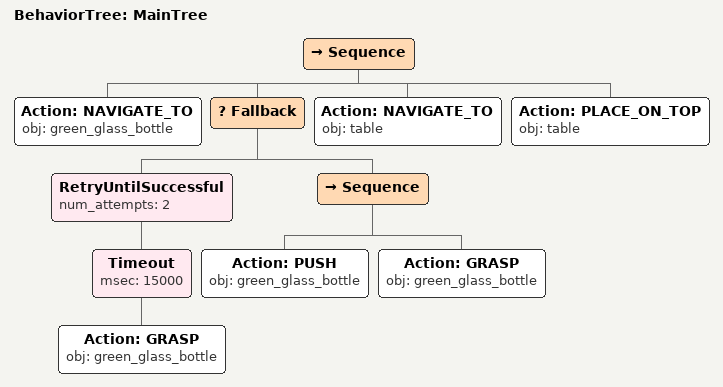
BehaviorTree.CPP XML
<root main_tree_to_execute="MainTree">
  <BehaviorTree ID="MainTree">
    <Sequence>
      <!-- Navigate to green_glass_bottle -->
      <Action ID="NAVIGATE_TO" obj="green_glass_bottle" />
      <!-- Fallback: if GRASP green_glass_bottle fails, try alternative to reposition -->
      <Fallback>
        <!-- Retry GRASP green_glass_bottle up to 2 attempts -->
        <RetryUntilSuccessful num_attempts="2">
          <!-- Timeout: GRASP green_glass_bottle within 15s -->
          <Timeout msec="15000">
            <!-- Grasp green_glass_bottle -->
            <Action ID="GRASP" obj="green_glass_bottle" />
          </Timeout>
        </RetryUntilSuccessful>
        <Sequence>
          <!-- Push green_glass_bottle forward toward front edge of table -->
          <Action ID="PUSH" obj="green_glass_bottle" />
          <!-- Grasp green_glass_bottle -->
          <Action ID="GRASP" obj="green_glass_bottle" />
        </Sequence>
      </Fallback>
      <!-- Navigate to table -->
      <Action ID="NAVIGATE_TO" obj="table" />
      <!-- Place on table -->
      <Action ID="PLACE_ON_TOP" obj="table" />
    </Sequence>
  </BehaviorTree>
</root>
